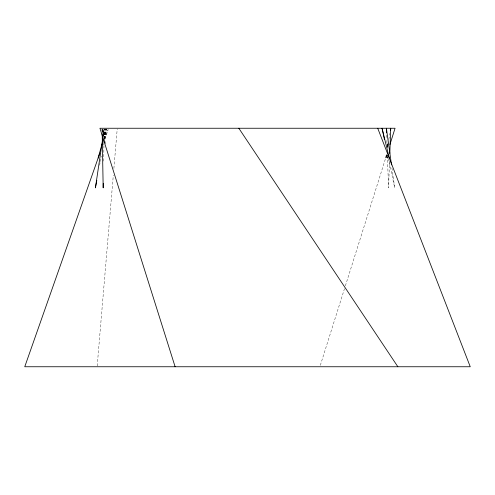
<?xml version="1.0" encoding="UTF-8"?>
<svg xmlns="http://www.w3.org/2000/svg" width="495" height="495" viewBox="0 0 495 495"><rect width="100%" height="100%" fill="white"/><g stroke="black" fill="none" stroke-linecap="round" stroke-linejoin="round"><path stroke-width="0.37" stroke-dasharray="2.48 1.86" d="M103.672 161.116L103.962 145.066M104.074 138.947L104.253 128.991L103.993 138.68M389.534 161.116L388.563 187.871L387.424 156.531M387.003 155.077L386.873 158.06L387.115 155.077L387.48 158.06M387.35 146.879L387.511 143.154L387.406 147.621L387.944 144.645M387.721 147.621L388.08 143.154L387.628 147.621M104.253 138.68L105.076 128.991M97.193 366.009L113.312 175.199M113.881 168.492L117.216 128.991M104.16 138.68L105.07 128.991M386.991 155.077L386.273 158.06L386.75 155.077M103.362 134.362L104.154 129.009M104.42 138.68L105.893 128.991L104.334 138.68M385.667 158.06L386.304 154.335M388.835 139.423L389.843 133.464M99.6 165.231L100.157 162.212M100.299 161.457L101.277 156.173M103.368 144.849L103.647 143.34M104.482 138.81L106.301 129.003L104.006 136.973M104.594 138.68L106.71 128.991L104.507 138.68M386.781 154.335L385.97 158.06L386.805 155.22M320.333 365.335L344.495 288.672M345.392 285.832L386.787 154.508M104.952 138.891L108.12 129.665L104.86 138.891M102.279 128.991L105.899 143.897M388.464 158.437L394.707 187.871L391.935 167.997M387.579 156.569L387.777 158.06L387.641 156.569M103.133 133.464L103.48 136.447M103.802 136.447L103.436 128.991L103.733 136.447M386.644 135.123L386.725 137.418M386.836 140.475L386.979 144.299M102.118 129.009L102.174 132.066M102.484 132.716L101.803 128.991L102.446 132.716M103.053 132.716L102.62 128.991L103.01 132.716"/><path stroke-width="0.74" d="M103.269 183.286L103.183 187.871L102.199 133.594M104.006 142.77L104.061 139.714M389.812 153.475L390.728 128.248L390.351 130.482M102.682 138.947L95.411 187.871L96.81 180.322M98.121 158.06L102.18 143.513M389.918 144.571L395.066 128.248L99.934 128.248L175.119 366.752M99.872 153.091L24.75 366.752L470.25 366.752L377.722 128.248M238.825 128.248L397.869 366.752M389.287 158.06L382.06 128.248L384.46 139.565M391.508 164.94L386.397 128.248L386.558 132.833"/></g></svg>
